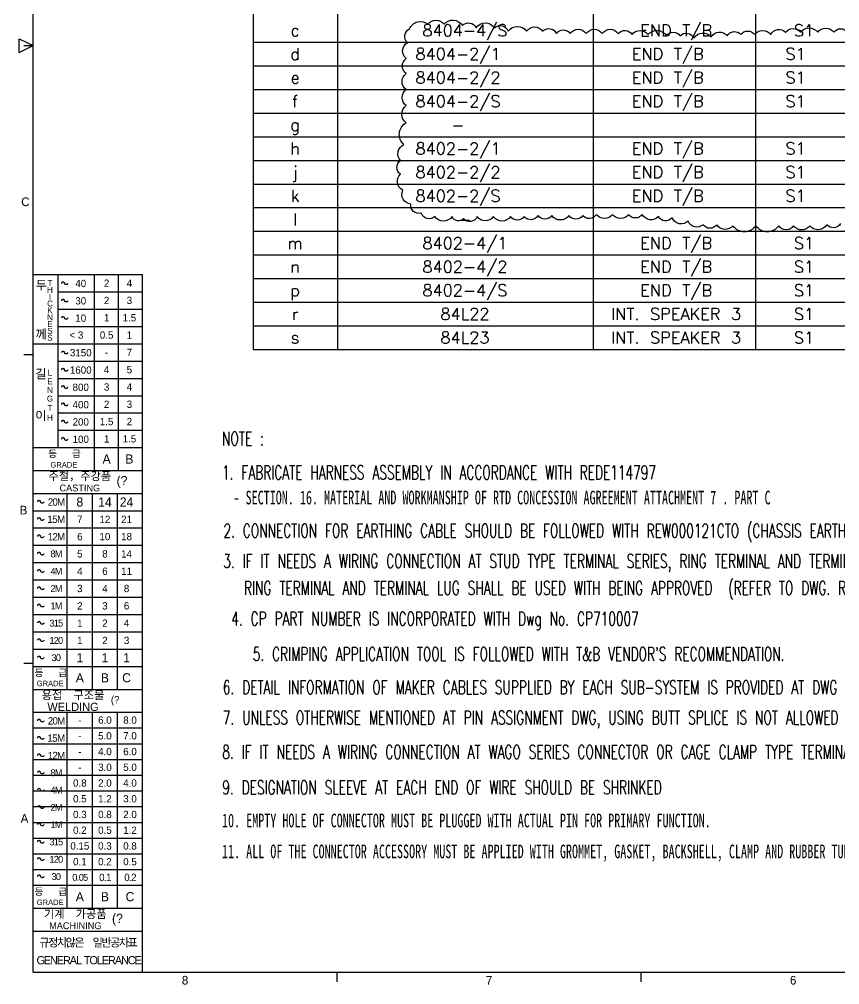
# Model space of a CAD drawing. Header units: millimetres. Extents: x 1063 to 1621, y 404 to 836.
# Drawn here: x 1072.2 to 1252.1, y 414.3 to 626.1 of the extents above; entities that cross this region are included whole.
import ezdxf
from ezdxf.enums import TextEntityAlignment as Align

# ---------------------------------------------------------------- set-up
doc = ezdxf.new("R2010")
doc.units = ezdxf.units.MM
doc.linetypes.add('DASHED', pattern=[0.75, 0.5, -0.25])
doc.layers.add('현배선도', color=7, linetype='Continuous')
doc.styles.add('ROMANS', font='txt', dxfattribs={"height": 0.2})
doc.styles.get("Standard").update_dxf_attribs({"font": 'txt.shx', "bigfont": 'whgtxt.shx'})

msp = doc.modelspace()

# ---------------------------------------------------------------- linework, layer by layer
at = {"color": 5, "linetype": 'Continuous'}
for p, q in [((1075.26, 417.09), (1075.26, 823.49)), ((1075.26, 570.09), (1099.26, 570.09)), ((1099.26, 417.09), (1099.26, 570.09)), ((1075.26, 522.09), (1099.26, 522.09)), ((1075.26, 474.09), (1099.26, 474.09)), ((1075.26, 426.09), (1099.26, 426.09)), ((1075.26, 417.09), (1608.66, 417.09))]:
    msp.add_line(p, q, dxfattribs=at)
for p, q in [((1123.54, 641.78), (1123.54, 553.66)), ((1142.01, 641.78), (1142.01, 553.66)), ((1198.06, 641.78), (1198.06, 553.66)), ((1233.7, 641.78), (1233.7, 553.66)), ((1123.54, 621.05), (1280.36, 621.05)), ((1123.54, 615.86), (1280.36, 615.86)), ((1123.54, 610.68), (1280.36, 610.68)), ((1123.54, 605.5), (1280.36, 605.5)), ((1123.54, 600.31), (1280.36, 600.31)), ((1123.54, 595.13), (1280.36, 595.13)), ((1123.54, 589.94), (1280.36, 589.94)), ((1123.54, 584.76), (1280.36, 584.76)), ((1123.54, 579.58), (1280.36, 579.58)), ((1123.54, 574.39), (1280.36, 574.39)), ((1123.54, 569.21), (1280.36, 569.21)), ((1123.54, 564.02), (1280.36, 564.02)), ((1123.54, 558.84), (1280.36, 558.84)), ((1123.54, 553.66), (1280.36, 553.66))]:
    msp.add_line(p, q)
at = {"color": 2, "linetype": 'Continuous'}
for p, q in [((1072.24, 621.81), (1075.26, 620.29)), ((1072.24, 618.77), (1072.24, 621.81)), ((1072.24, 618.77), (1075.26, 620.29))]:
    msp.add_line(p, q, dxfattribs=at)
at = {"color": 6, "linetype": 'Continuous'}
for p, q in [((1073.21, 620.29), (1075.26, 620.29)), ((1080.76, 532.14), (1080.76, 570.09)), ((1088.76, 527.11), (1088.76, 570.09)), ((1094.01, 527.11), (1094.01, 570.09)), ((1080.76, 566.29), (1099.26, 566.29)), ((1080.76, 562.5), (1099.26, 562.5)), ((1080.76, 558.7), (1099.26, 558.7)), ((1075.26, 554.91), (1099.26, 554.91)), ((1073.21, 552.56), (1075.26, 552.56)), ((1080.76, 551.11), (1099.26, 551.11)), ((1080.76, 547.32), (1099.26, 547.32)), ((1080.76, 543.52), (1099.26, 543.52)), ((1080.76, 539.73), (1099.26, 539.73)), ((1080.76, 535.93), (1099.26, 535.93)), ((1075.26, 532.14), (1099.26, 532.14)), ((1075.26, 527.11), (1099.26, 527.11)), ((1082.76, 479.11), (1082.76, 522.09)), ((1088.26, 479.11), (1088.26, 522.09)), ((1093.76, 479.11), (1093.76, 522.09)), ((1075.26, 518.29), (1099.26, 518.29)), ((1075.26, 514.5), (1099.26, 514.5)), ((1075.26, 510.7), (1099.26, 510.7)), ((1075.26, 506.91), (1099.26, 506.91)), ((1075.26, 503.11), (1099.26, 503.11)), ((1075.26, 499.32), (1099.26, 499.32)), ((1075.26, 495.52), (1099.26, 495.52)), ((1075.26, 491.73), (1099.26, 491.73)), ((1075.26, 487.93), (1099.26, 487.93)), ((1073.21, 484.82), (1075.26, 484.82)), ((1075.26, 484.14), (1099.26, 484.14)), ((1075.26, 479.11), (1099.26, 479.11)), ((1082.76, 431.11), (1082.76, 474.09)), ((1088.26, 431.11), (1088.26, 474.09)), ((1093.76, 431.11), (1093.76, 474.09)), ((1075.26, 470.64), (1099.26, 470.64)), ((1075.26, 467.19), (1099.26, 467.19)), ((1075.26, 463.74), (1099.26, 463.74)), ((1075.26, 460.29), (1099.26, 460.29)), ((1075.26, 456.84), (1099.26, 456.84)), ((1075.26, 453.39), (1099.26, 453.39)), ((1075.26, 449.94), (1099.26, 449.94)), ((1075.26, 446.49), (1099.26, 446.49)), ((1075.26, 443.04), (1099.26, 443.04)), ((1075.26, 439.59), (1099.26, 439.59)), ((1075.26, 436.14), (1099.26, 436.14)), ((1075.26, 431.11), (1099.26, 431.11)), ((1141.93, 414.99), (1141.93, 417.09)), ((1208.61, 414.99), (1208.61, 417.09))]:
    msp.add_line(p, q, dxfattribs=at)
at = {"color": 2}
msp.add_lwpolyline([(1252.33, 581.27, -0.520567), (1249.32, 581.02, -0.520567), (1245.55, 580.77, -0.520567), (1242.03, 580.77, -0.520567), (1238.76, 580.77, -0.520567), (1233.74, 580.77, -0.520567), (1228.71, 580.77, -0.520567), (1225.19, 581.02, -0.520567), (1222.17, 581.02, -0.520567), (1218.91, 581.78, -0.520567), (1215.39, 582.53, -0.520567), (1212.37, 582.78, -0.520567), (1208.85, 583.28, -0.520567), (1205.84, 583.28, -0.520567), (1202.32, 583.28, -0.520567), (1198.8, 583.28, -0.520567), (1195.78, 583.03, -0.520567), (1192.77, 583.03, -0.520567), (1189, 583.03, -0.520567), (1185.98, 583.03, -0.520567), (1182.96, 582.78, -0.520567), (1179.95, 582.78, -0.520567), (1176.18, 582.78, -0.520567), (1172.66, 582.78, -0.520567), (1169.64, 582.28, -0.520567), (1167.13, 582.78, -0.520567), (1163.36, 582.78, -0.520567), (1160.34, 583.53, -0.520567), (1158.08, 585.54, -0.520567), (1156.32, 588.56, -0.520567), (1155.82, 592.07, -0.520567), (1155.82, 595.08, -0.520567), (1156.57, 598.6, -0.520567), (1157.08, 603.37, -0.520567), (1157.08, 607.14, -0.520567), (1157.08, 610.65, -0.520567), (1157.08, 614.17, -0.520567), (1157.08, 617.43, -0.520567), (1157.33, 620.95, -0.520567), (1157.83, 623.96, -0.520567), (1161.85, 624.97, -0.520567), (1165.37, 624.97, -0.520567), (1169.39, 624.71, -0.520567), (1172.41, 624.21, -0.520567), (1176.43, 624.21, -0.520567), (1179.45, 623.46, -0.520567), (1183.47, 623.46, -0.520567), (1186.99, 623.46, -0.520567), (1190, 622.96, -0.520567), (1193.02, 622.96, -0.520567), (1196.54, 622.96, -0.520567), (1200.06, 622.96, -0.520567), (1203.57, 622.96, -0.520567), (1206.59, 622.71, -0.520567), (1210.11, 622.71, -0.520567), (1214.13, 622.45, -0.520567), (1217.15, 622.45, -0.520567), (1220.16, 621.95, -0.520567), (1223.93, 622.2, -0.520567), (1227.45, 622.45, -0.520567), (1230.47, 622.71, -0.520567), (1233.48, 622.71, -0.520567), (1237, 622.71, -0.520567), (1240.27, 623.21, -0.520567), (1243.54, 623.21, -0.520567), (1247.31, 623.21, -0.520567), (1250.83, 623.21, -0.520567), (1253.84, 623.21, -0.520567)], format="xyb", dxfattribs=at)
at = {"color": 4, "linetype": 'Continuous'}
for points in [[(1082.86, 568.15), (1082.84, 568.06), (1082.8, 567.99), (1082.72, 567.93), (1082.63, 567.89), (1082.53, 567.87), (1082.43, 567.87), (1082.33, 567.9), (1082.25, 567.96), (1082.19, 568.03), (1082.16, 568.11), (1082.15, 568.19), (1082.12, 568.28), (1082.05, 568.35), (1081.96, 568.4), (1081.86, 568.42), (1081.75, 568.42), (1081.64, 568.39), (1081.56, 568.34), (1081.49, 568.27), (1081.46, 568.19), (1081.46, 568.18), (1081.46, 568.18), (1081.46, 568.17), (1081.46, 568.17), (1081.46, 568.17), (1081.46, 568.16), (1081.46, 568.16), (1081.46, 568.15), (1081.46, 568.15), (1081.46, 568.15)], [(1082.86, 564.35), (1082.84, 564.27), (1082.8, 564.19), (1082.72, 564.13), (1082.63, 564.09), (1082.53, 564.07), (1082.43, 564.08), (1082.33, 564.11), (1082.25, 564.16), (1082.19, 564.23), (1082.16, 564.31), (1082.15, 564.4), (1082.12, 564.48), (1082.05, 564.55), (1081.96, 564.6), (1081.86, 564.63), (1081.75, 564.63), (1081.64, 564.6), (1081.56, 564.55), (1081.49, 564.47), (1081.46, 564.39), (1081.46, 564.39), (1081.46, 564.38), (1081.46, 564.38), (1081.46, 564.37), (1081.46, 564.37), (1081.46, 564.37), (1081.46, 564.36), (1081.46, 564.36), (1081.46, 564.35), (1081.46, 564.35)], [(1082.86, 560.56), (1082.84, 560.47), (1082.8, 560.4), (1082.72, 560.34), (1082.63, 560.3), (1082.53, 560.28), (1082.43, 560.28), (1082.33, 560.31), (1082.25, 560.37), (1082.19, 560.44), (1082.16, 560.52), (1082.15, 560.6), (1082.12, 560.69), (1082.05, 560.76), (1081.96, 560.81), (1081.86, 560.83), (1081.75, 560.83), (1081.64, 560.8), (1081.56, 560.75), (1081.49, 560.68), (1081.46, 560.6), (1081.46, 560.59), (1081.46, 560.59), (1081.46, 560.58), (1081.46, 560.58), (1081.46, 560.58), (1081.46, 560.57), (1081.46, 560.57), (1081.46, 560.56), (1081.46, 560.56), (1081.46, 560.56)], [(1082.86, 552.97), (1082.84, 552.88), (1082.8, 552.81), (1082.72, 552.75), (1082.63, 552.71), (1082.53, 552.69), (1082.43, 552.69), (1082.33, 552.72), (1082.25, 552.78), (1082.19, 552.85), (1082.16, 552.93), (1082.15, 553.01), (1082.12, 553.1), (1082.05, 553.17), (1081.96, 553.22), (1081.86, 553.24), (1081.75, 553.24), (1081.64, 553.21), (1081.56, 553.16), (1081.49, 553.09), (1081.46, 553.01), (1081.46, 553), (1081.46, 553), (1081.46, 552.99), (1081.46, 552.99), (1081.46, 552.99), (1081.46, 552.98), (1081.46, 552.98), (1081.46, 552.97), (1081.46, 552.97), (1081.46, 552.97)], [(1082.86, 549.17), (1082.84, 549.09), (1082.8, 549.01), (1082.72, 548.95), (1082.63, 548.91), (1082.53, 548.89), (1082.43, 548.9), (1082.33, 548.93), (1082.25, 548.98), (1082.19, 549.05), (1082.16, 549.13), (1082.15, 549.22), (1082.12, 549.3), (1082.05, 549.37), (1081.96, 549.42), (1081.86, 549.45), (1081.75, 549.45), (1081.64, 549.42), (1081.56, 549.37), (1081.49, 549.29), (1081.46, 549.21), (1081.46, 549.21), (1081.46, 549.2), (1081.46, 549.2), (1081.46, 549.19), (1081.46, 549.19), (1081.46, 549.19), (1081.46, 549.18), (1081.46, 549.18), (1081.46, 549.17), (1081.46, 549.17)], [(1082.86, 545.38), (1082.84, 545.29), (1082.8, 545.22), (1082.72, 545.16), (1082.63, 545.12), (1082.53, 545.1), (1082.43, 545.1), (1082.33, 545.13), (1082.25, 545.19), (1082.19, 545.26), (1082.16, 545.34), (1082.15, 545.42), (1082.12, 545.51), (1082.05, 545.58), (1081.96, 545.63), (1081.86, 545.65), (1081.75, 545.65), (1081.64, 545.62), (1081.56, 545.57), (1081.49, 545.5), (1081.46, 545.42), (1081.46, 545.41), (1081.46, 545.41), (1081.46, 545.4), (1081.46, 545.4), (1081.46, 545.4), (1081.46, 545.39), (1081.46, 545.39), (1081.46, 545.38), (1081.46, 545.38), (1081.46, 545.38)], [(1082.86, 541.58), (1082.84, 541.5), (1082.8, 541.42), (1082.72, 541.36), (1082.63, 541.32), (1082.53, 541.3), (1082.43, 541.31), (1082.33, 541.34), (1082.25, 541.39), (1082.19, 541.46), (1082.16, 541.54), (1082.15, 541.63), (1082.12, 541.71), (1082.05, 541.78), (1081.96, 541.83), (1081.86, 541.86), (1081.75, 541.86), (1081.64, 541.83), (1081.56, 541.78), (1081.49, 541.7), (1081.46, 541.62), (1081.46, 541.62), (1081.46, 541.61), (1081.46, 541.61), (1081.46, 541.6), (1081.46, 541.6), (1081.46, 541.6), (1081.46, 541.59), (1081.46, 541.59), (1081.46, 541.58), (1081.46, 541.58)], [(1082.86, 537.79), (1082.84, 537.7), (1082.8, 537.63), (1082.72, 537.57), (1082.63, 537.53), (1082.53, 537.51), (1082.43, 537.51), (1082.33, 537.54), (1082.25, 537.6), (1082.19, 537.67), (1082.16, 537.75), (1082.15, 537.83), (1082.12, 537.92), (1082.05, 537.99), (1081.96, 538.04), (1081.86, 538.06), (1081.75, 538.06), (1081.64, 538.03), (1081.56, 537.98), (1081.49, 537.91), (1081.46, 537.83), (1081.46, 537.82), (1081.46, 537.82), (1081.46, 537.81), (1081.46, 537.81), (1081.46, 537.81), (1081.46, 537.8), (1081.46, 537.8), (1081.46, 537.79), (1081.46, 537.79), (1081.46, 537.79)], [(1082.86, 533.99), (1082.84, 533.91), (1082.8, 533.83), (1082.72, 533.77), (1082.63, 533.73), (1082.53, 533.71), (1082.43, 533.72), (1082.33, 533.75), (1082.25, 533.8), (1082.19, 533.87), (1082.16, 533.95), (1082.15, 534.04), (1082.12, 534.12), (1082.05, 534.19), (1081.96, 534.24), (1081.86, 534.27), (1081.75, 534.27), (1081.64, 534.24), (1081.56, 534.19), (1081.49, 534.11), (1081.46, 534.03), (1081.46, 534.03), (1081.46, 534.02), (1081.46, 534.02), (1081.46, 534.01), (1081.46, 534.01), (1081.46, 534.01), (1081.46, 534), (1081.46, 534), (1081.46, 533.99), (1081.46, 533.99)], [(1077.61, 520.23), (1077.59, 520.15), (1077.55, 520.07), (1077.47, 520.01), (1077.38, 519.97), (1077.28, 519.95), (1077.18, 519.96), (1077.08, 519.99), (1077, 520.04), (1076.94, 520.11), (1076.91, 520.19), (1076.9, 520.28), (1076.87, 520.36), (1076.8, 520.43), (1076.71, 520.48), (1076.61, 520.51), (1076.5, 520.51), (1076.39, 520.48), (1076.31, 520.43), (1076.24, 520.36), (1076.21, 520.27), (1076.21, 520.27), (1076.21, 520.26), (1076.21, 520.26), (1076.21, 520.26), (1076.21, 520.25), (1076.21, 520.25), (1076.21, 520.24), (1076.21, 520.24), (1076.21, 520.24), (1076.21, 520.23)], [(1077.61, 516.44), (1077.59, 516.35), (1077.55, 516.28), (1077.47, 516.22), (1077.38, 516.18), (1077.28, 516.16), (1077.18, 516.16), (1077.08, 516.2), (1077, 516.25), (1076.94, 516.32), (1076.91, 516.4), (1076.9, 516.48), (1076.87, 516.57), (1076.8, 516.64), (1076.71, 516.69), (1076.61, 516.71), (1076.5, 516.71), (1076.39, 516.68), (1076.31, 516.63), (1076.24, 516.56), (1076.21, 516.48), (1076.21, 516.47), (1076.21, 516.47), (1076.21, 516.47), (1076.21, 516.46), (1076.21, 516.46), (1076.21, 516.45), (1076.21, 516.45), (1076.21, 516.45), (1076.21, 516.44), (1076.21, 516.44)], [(1077.61, 512.64), (1077.59, 512.56), (1077.55, 512.48), (1077.47, 512.42), (1077.38, 512.38), (1077.28, 512.36), (1077.18, 512.37), (1077.08, 512.4), (1077, 512.45), (1076.94, 512.52), (1076.91, 512.6), (1076.9, 512.69), (1076.87, 512.77), (1076.8, 512.84), (1076.71, 512.89), (1076.61, 512.92), (1076.5, 512.92), (1076.39, 512.89), (1076.31, 512.84), (1076.24, 512.77), (1076.21, 512.68), (1076.21, 512.68), (1076.21, 512.67), (1076.21, 512.67), (1076.21, 512.67), (1076.21, 512.66), (1076.21, 512.66), (1076.21, 512.65), (1076.21, 512.65), (1076.21, 512.65), (1076.21, 512.64)], [(1077.61, 508.85), (1077.59, 508.76), (1077.55, 508.69), (1077.47, 508.63), (1077.38, 508.59), (1077.28, 508.57), (1077.18, 508.57), (1077.08, 508.61), (1077, 508.66), (1076.94, 508.73), (1076.91, 508.81), (1076.9, 508.89), (1076.87, 508.98), (1076.8, 509.05), (1076.71, 509.1), (1076.61, 509.12), (1076.5, 509.12), (1076.39, 509.09), (1076.31, 509.04), (1076.24, 508.97), (1076.21, 508.89), (1076.21, 508.88), (1076.21, 508.88), (1076.21, 508.88), (1076.21, 508.87), (1076.21, 508.87), (1076.21, 508.86), (1076.21, 508.86), (1076.21, 508.86), (1076.21, 508.85), (1076.21, 508.85)], [(1077.61, 505.05), (1077.59, 504.97), (1077.55, 504.89), (1077.47, 504.83), (1077.38, 504.79), (1077.28, 504.77), (1077.18, 504.78), (1077.08, 504.81), (1077, 504.86), (1076.94, 504.93), (1076.91, 505.01), (1076.9, 505.1), (1076.87, 505.18), (1076.8, 505.25), (1076.71, 505.3), (1076.61, 505.33), (1076.5, 505.33), (1076.39, 505.3), (1076.31, 505.25), (1076.24, 505.18), (1076.21, 505.09), (1076.21, 505.09), (1076.21, 505.08), (1076.21, 505.08), (1076.21, 505.08), (1076.21, 505.07), (1076.21, 505.07), (1076.21, 505.06), (1076.21, 505.06), (1076.21, 505.06), (1076.21, 505.05)], [(1077.61, 501.26), (1077.59, 501.17), (1077.55, 501.1), (1077.47, 501.04), (1077.38, 501), (1077.28, 500.98), (1077.18, 500.98), (1077.08, 501.02), (1077, 501.07), (1076.94, 501.14), (1076.91, 501.22), (1076.9, 501.3), (1076.87, 501.39), (1076.8, 501.46), (1076.71, 501.51), (1076.61, 501.53), (1076.5, 501.53), (1076.39, 501.5), (1076.31, 501.45), (1076.24, 501.38), (1076.21, 501.3), (1076.21, 501.29), (1076.21, 501.29), (1076.21, 501.29), (1076.21, 501.28), (1076.21, 501.28), (1076.21, 501.27), (1076.21, 501.27), (1076.21, 501.27), (1076.21, 501.26), (1076.21, 501.26)], [(1077.61, 497.46), (1077.59, 497.38), (1077.55, 497.3), (1077.47, 497.24), (1077.38, 497.2), (1077.28, 497.18), (1077.18, 497.19), (1077.08, 497.22), (1077, 497.27), (1076.94, 497.34), (1076.91, 497.42), (1076.9, 497.51), (1076.87, 497.59), (1076.8, 497.66), (1076.71, 497.71), (1076.61, 497.74), (1076.5, 497.74), (1076.39, 497.71), (1076.31, 497.66), (1076.24, 497.59), (1076.21, 497.5), (1076.21, 497.5), (1076.21, 497.49), (1076.21, 497.49), (1076.21, 497.49), (1076.21, 497.48), (1076.21, 497.48), (1076.21, 497.47), (1076.21, 497.47), (1076.21, 497.47), (1076.21, 497.46)], [(1077.61, 493.67), (1077.59, 493.58), (1077.55, 493.51), (1077.47, 493.45), (1077.38, 493.41), (1077.28, 493.39), (1077.18, 493.39), (1077.08, 493.43), (1077, 493.48), (1076.94, 493.55), (1076.91, 493.63), (1076.9, 493.71), (1076.87, 493.8), (1076.8, 493.87), (1076.71, 493.92), (1076.61, 493.94), (1076.5, 493.94), (1076.39, 493.91), (1076.31, 493.86), (1076.24, 493.79), (1076.21, 493.71), (1076.21, 493.7), (1076.21, 493.7), (1076.21, 493.7), (1076.21, 493.69), (1076.21, 493.69), (1076.21, 493.68), (1076.21, 493.68), (1076.21, 493.68), (1076.21, 493.67), (1076.21, 493.67)], [(1077.61, 489.87), (1077.59, 489.79), (1077.55, 489.71), (1077.47, 489.65), (1077.38, 489.61), (1077.28, 489.59), (1077.18, 489.6), (1077.08, 489.63), (1077, 489.68), (1076.94, 489.75), (1076.91, 489.83), (1076.9, 489.92), (1076.87, 490), (1076.8, 490.07), (1076.71, 490.12), (1076.61, 490.15), (1076.5, 490.15), (1076.39, 490.12), (1076.31, 490.07), (1076.24, 490), (1076.21, 489.91), (1076.21, 489.91), (1076.21, 489.9), (1076.21, 489.9), (1076.21, 489.9), (1076.21, 489.89), (1076.21, 489.89), (1076.21, 489.88), (1076.21, 489.88), (1076.21, 489.88), (1076.21, 489.87)], [(1077.61, 486.08), (1077.59, 485.99), (1077.55, 485.92), (1077.47, 485.86), (1077.38, 485.82), (1077.28, 485.8), (1077.18, 485.8), (1077.08, 485.84), (1077, 485.89), (1076.94, 485.96), (1076.91, 486.04), (1076.9, 486.12), (1076.87, 486.21), (1076.8, 486.28), (1076.71, 486.33), (1076.61, 486.35), (1076.5, 486.35), (1076.39, 486.32), (1076.31, 486.27), (1076.24, 486.2), (1076.21, 486.12), (1076.21, 486.11), (1076.21, 486.11), (1076.21, 486.11), (1076.21, 486.1), (1076.21, 486.1), (1076.21, 486.09), (1076.21, 486.09), (1076.21, 486.09), (1076.21, 486.08), (1076.21, 486.08)], [(1077.61, 472.23), (1077.59, 472.15), (1077.55, 472.07), (1077.47, 472.01), (1077.38, 471.97), (1077.28, 471.95), (1077.18, 471.96), (1077.08, 471.99), (1077, 472.04), (1076.94, 472.11), (1076.91, 472.19), (1076.9, 472.28), (1076.87, 472.36), (1076.8, 472.43), (1076.71, 472.48), (1076.61, 472.51), (1076.5, 472.51), (1076.39, 472.48), (1076.31, 472.43), (1076.24, 472.36), (1076.21, 472.27), (1076.21, 472.27), (1076.21, 472.26), (1076.21, 472.26), (1076.21, 472.26), (1076.21, 472.25), (1076.21, 472.25), (1076.21, 472.24), (1076.21, 472.24), (1076.21, 472.24), (1076.21, 472.23)], [(1077.61, 468.44), (1077.59, 468.35), (1077.55, 468.28), (1077.47, 468.22), (1077.38, 468.18), (1077.28, 468.16), (1077.18, 468.16), (1077.08, 468.2), (1077, 468.25), (1076.94, 468.32), (1076.91, 468.4), (1076.9, 468.48), (1076.87, 468.57), (1076.8, 468.64), (1076.71, 468.69), (1076.61, 468.71), (1076.5, 468.71), (1076.39, 468.68), (1076.31, 468.63), (1076.24, 468.56), (1076.21, 468.48), (1076.21, 468.47), (1076.21, 468.47), (1076.21, 468.47), (1076.21, 468.46), (1076.21, 468.46), (1076.21, 468.45), (1076.21, 468.45), (1076.21, 468.45), (1076.21, 468.44), (1076.21, 468.44)], [(1077.61, 464.64), (1077.59, 464.56), (1077.55, 464.48), (1077.47, 464.42), (1077.38, 464.38), (1077.28, 464.36), (1077.18, 464.37), (1077.08, 464.4), (1077, 464.45), (1076.94, 464.52), (1076.91, 464.6), (1076.9, 464.69), (1076.87, 464.77), (1076.8, 464.84), (1076.71, 464.89), (1076.61, 464.92), (1076.5, 464.92), (1076.39, 464.89), (1076.31, 464.84), (1076.24, 464.77), (1076.21, 464.68), (1076.21, 464.68), (1076.21, 464.67), (1076.21, 464.67), (1076.21, 464.67), (1076.21, 464.66), (1076.21, 464.66), (1076.21, 464.65), (1076.21, 464.65), (1076.21, 464.65), (1076.21, 464.64)], [(1077.61, 460.85), (1077.59, 460.76), (1077.55, 460.69), (1077.47, 460.63), (1077.38, 460.59), (1077.28, 460.57), (1077.18, 460.57), (1077.08, 460.61), (1077, 460.66), (1076.94, 460.73), (1076.91, 460.81), (1076.9, 460.89), (1076.87, 460.98), (1076.8, 461.05), (1076.71, 461.1), (1076.61, 461.12), (1076.5, 461.12), (1076.39, 461.09), (1076.31, 461.04), (1076.24, 460.97), (1076.21, 460.89), (1076.21, 460.88), (1076.21, 460.88), (1076.21, 460.88), (1076.21, 460.87), (1076.21, 460.87), (1076.21, 460.86), (1076.21, 460.86), (1076.21, 460.86), (1076.21, 460.85), (1076.21, 460.85)], [(1077.61, 457.05), (1077.59, 456.97), (1077.55, 456.89), (1077.47, 456.83), (1077.38, 456.79), (1077.28, 456.77), (1077.18, 456.78), (1077.08, 456.81), (1077, 456.86), (1076.94, 456.93), (1076.91, 457.01), (1076.9, 457.1), (1076.87, 457.18), (1076.8, 457.25), (1076.71, 457.3), (1076.61, 457.33), (1076.5, 457.33), (1076.39, 457.3), (1076.31, 457.25), (1076.24, 457.18), (1076.21, 457.09), (1076.21, 457.09), (1076.21, 457.08), (1076.21, 457.08), (1076.21, 457.08), (1076.21, 457.07), (1076.21, 457.07), (1076.21, 457.06), (1076.21, 457.06), (1076.21, 457.06), (1076.21, 457.05)], [(1077.61, 453.26), (1077.59, 453.17), (1077.55, 453.1), (1077.47, 453.04), (1077.38, 453), (1077.28, 452.98), (1077.18, 452.98), (1077.08, 453.02), (1077, 453.07), (1076.94, 453.14), (1076.91, 453.22), (1076.9, 453.3), (1076.87, 453.39), (1076.8, 453.46), (1076.71, 453.51), (1076.61, 453.53), (1076.5, 453.53), (1076.39, 453.5), (1076.31, 453.45), (1076.24, 453.38), (1076.21, 453.3), (1076.21, 453.29), (1076.21, 453.29), (1076.21, 453.29), (1076.21, 453.28), (1076.21, 453.28), (1076.21, 453.27), (1076.21, 453.27), (1076.21, 453.27), (1076.21, 453.26), (1076.21, 453.26)], [(1077.61, 449.46), (1077.59, 449.38), (1077.55, 449.3), (1077.47, 449.24), (1077.38, 449.2), (1077.28, 449.18), (1077.18, 449.19), (1077.08, 449.22), (1077, 449.27), (1076.94, 449.34), (1076.91, 449.42), (1076.9, 449.51), (1076.87, 449.59), (1076.8, 449.66), (1076.71, 449.71), (1076.61, 449.74), (1076.5, 449.74), (1076.39, 449.71), (1076.31, 449.66), (1076.24, 449.59), (1076.21, 449.5), (1076.21, 449.5), (1076.21, 449.49), (1076.21, 449.49), (1076.21, 449.49), (1076.21, 449.48), (1076.21, 449.48), (1076.21, 449.47), (1076.21, 449.47), (1076.21, 449.47), (1076.21, 449.46)], [(1077.61, 445.67), (1077.59, 445.58), (1077.55, 445.51), (1077.47, 445.45), (1077.38, 445.41), (1077.28, 445.39), (1077.18, 445.39), (1077.08, 445.43), (1077, 445.48), (1076.94, 445.55), (1076.91, 445.63), (1076.9, 445.71), (1076.87, 445.8), (1076.8, 445.87), (1076.71, 445.92), (1076.61, 445.94), (1076.5, 445.94), (1076.39, 445.91), (1076.31, 445.86), (1076.24, 445.79), (1076.21, 445.71), (1076.21, 445.7), (1076.21, 445.7), (1076.21, 445.7), (1076.21, 445.69), (1076.21, 445.69), (1076.21, 445.68), (1076.21, 445.68), (1076.21, 445.68), (1076.21, 445.67), (1076.21, 445.67)], [(1077.61, 441.87), (1077.59, 441.79), (1077.55, 441.71), (1077.47, 441.65), (1077.38, 441.61), (1077.28, 441.59), (1077.18, 441.6), (1077.08, 441.63), (1077, 441.68), (1076.94, 441.75), (1076.91, 441.83), (1076.9, 441.92), (1076.87, 442), (1076.8, 442.07), (1076.71, 442.12), (1076.61, 442.15), (1076.5, 442.15), (1076.39, 442.12), (1076.31, 442.07), (1076.24, 442), (1076.21, 441.91), (1076.21, 441.91), (1076.21, 441.9), (1076.21, 441.9), (1076.21, 441.9), (1076.21, 441.89), (1076.21, 441.89), (1076.21, 441.88), (1076.21, 441.88), (1076.21, 441.88), (1076.21, 441.87)], [(1077.61, 438.08), (1077.59, 437.99), (1077.55, 437.92), (1077.47, 437.86), (1077.38, 437.82), (1077.28, 437.8), (1077.18, 437.8), (1077.08, 437.84), (1077, 437.89), (1076.94, 437.96), (1076.91, 438.04), (1076.9, 438.12), (1076.87, 438.21), (1076.8, 438.28), (1076.71, 438.33), (1076.61, 438.35), (1076.5, 438.35), (1076.39, 438.32), (1076.31, 438.27), (1076.24, 438.2), (1076.21, 438.12), (1076.21, 438.11), (1076.21, 438.11), (1076.21, 438.11), (1076.21, 438.1), (1076.21, 438.1), (1076.21, 438.09), (1076.21, 438.09), (1076.21, 438.09), (1076.21, 438.08), (1076.21, 438.08)]]:
    msp.add_lwpolyline(points, dxfattribs=at)

# ---------------------------------------------------------------- texts
for s, height, p in [('8404-4/S', 2.592, (1169.96, 623.64)), ('END T/B', 2.592, (1216.27, 623.64)), ('S1', 2.592, (1244.3, 623.64)), ('c', 2.59, (1132.71, 623.64)), ('d', 2.59, (1132.71, 618.46)), ('8404-2/1', 2.592, (1168.44, 618.46)), ('END T/B', 2.592, (1214.42, 618.46)), ('S1', 2.592, (1242.45, 618.46)), ('8404-2/2', 2.592, (1168.44, 613.27)), ('END T/B', 2.592, (1214.42, 613.27)), ('S1', 2.592, (1242.45, 613.27)), ('e', 2.59, (1132.71, 613.27)), ('8404-2/S', 2.592, (1168.44, 608.09)), ('END T/B', 2.592, (1214.42, 608.09)), ('f', 2.59, (1132.71, 608.09)), ('S1', 2.592, (1242.45, 608.09)), ('g', 2.59, (1132.71, 602.9)), ('-', 2.59, (1168.44, 602.9)), ('8402-2/1', 2.592, (1168.44, 597.72)), ('END T/B', 2.592, (1214.42, 597.72)), ('h', 2.59, (1132.71, 597.72)), ('S1', 2.592, (1242.45, 597.72)), ('j', 2.59, (1132.71, 592.54)), ('8402-2/2', 2.592, (1168.44, 592.54)), ('END T/B', 2.592, (1214.42, 592.54)), ('S1', 2.592, (1242.45, 592.54)), ('k', 2.59, (1132.71, 587.35)), ('8402-2/S', 2.592, (1168.44, 587.35)), ('END T/B', 2.592, (1214.42, 587.35)), ('S1', 2.592, (1242.45, 587.35)), ('l', 2.59, (1132.71, 582.17)), ('-', 2.59, (1169.96, 582.17)), ('8402-4/1', 2.592, (1169.96, 576.98)), ('END T/B', 2.592, (1216.27, 576.98)), ('S1', 2.592, (1244.3, 576.98)), ('m', 2.59, (1132.71, 576.98)), ('n', 2.59, (1132.71, 571.8)), ('8402-4/2', 2.592, (1169.96, 571.8)), ('END T/B', 2.592, (1216.27, 571.8)), ('S1', 2.592, (1244.3, 571.8)), ('8402-4/S', 2.592, (1169.96, 566.62)), ('END T/B', 2.592, (1216.27, 566.62)), ('S1', 2.592, (1244.3, 566.62)), ('p', 2.59, (1132.71, 566.62)), ('r', 2.59, (1132.71, 561.43)), ('84L22', 2.592, (1169.96, 561.43)), ('INT. SPEAKER 3', 2.592, (1216.27, 561.43)), ('S1', 2.592, (1244.3, 561.43)), ('84L23', 2.592, (1169.96, 556.25)), ('INT. SPEAKER 3', 2.592, (1216.27, 556.25)), ('S1', 2.592, (1244.3, 556.25)), ('s', 2.59, (1132.71, 556.25))]:
    msp.add_text(s, height=height).set_placement(p, align=Align.MIDDLE_CENTER)
at = {"color": 7, "width": 0.65}
for s, p in [('NOTE : ', (1116.7, 534.11)), ('1. FABRICATE HARNESS ASSEMBLY IN ACCORDANCE WITH REDE114797', (1116.7, 526.67)), ('2. CONNECTION FOR EARTHING CABLE SHOULD BE FOLLOWED WITH REW000121CTO (CHASSIS EARTHING DRAWING).', (1117, 513.91)), ('3. IF IT NEEDS A WIRING CONNECTION AT STUD TYPE TERMINAL SERIES, RING TERMINAL AND TERMINAL LUG SHOULD BE USED.', (1116.95, 507.23)), ('RING TERMINAL AND TERMINAL LUG SHALL BE USED WITH BEING APPROVED  (REFER TO DWG. REW000123CTO).', (1121.5, 501.34)), ('6. DETAIL INFORMATION OF MAKER CABLES SUPPLIED BY EACH SUB-SYSTEM IS PROVIDED AT DWG NO.REW000122CTO', (1116.86, 479.56)), ('7. UNLESS OTHERWISE MENTIONED AT PIN ASSIGNMENT DWG, USING BUTT SPLICE IS NOT ALLOWED ', (1116.86, 472.91)), ('8. IF IT NEEDS A WIRING CONNECTION AT WAGO SERIES CONNECTOR OR CAGE CLAMP TYPE TERMINAL BLOCK, FERRULES SHOULD BE USED.', (1116.74, 465.39)), ('9. DESIGNATION SLEEVE AT EACH END OF WIRE SHOULD BE SHRINKED', (1116.74, 457.59))]:
    msp.add_text(s, height=3, dxfattribs=at).set_placement(p, align=Align.MIDDLE_LEFT)
at = {"color": 255, "linetype": 'Continuous', "width": 0.65}
for s, p in [('4. CP PART NUMBER IS INCORPORATED WITH Dwg No. CP710007', (1163.39, 494.62)), ("5. CRIMPING APPLICATION TOOL IS FOLLOWED WITH T&B VENDOR'S RECOMMENDATION.", (1181.73, 486.85))]:
    msp.add_text(s, height=3, dxfattribs=at).set_placement(p, align=Align.MIDDLE_CENTER)
at = {"color": 4, "attachment_point": 5, "style": 'ROMANS'}
for s, insert, char_height in [('{\\fﾱﾼﾸﾲￃﾼ|b0|i0|c129|p49;C }', (1073.57, 586.03), 1.9), ('{\\fﾱﾼﾸﾲￃﾼ|b0|i0|c129|p49;두 }', (1077.06, 567.69), 2), ('{\\fﾱﾼﾸﾲￃﾼ|b0|i0|c129|p49;T }', (1078.96, 568.22), 1.3), ('{\\fﾱﾼﾸﾲￃﾼ|b0|i0|c129|p49;40 }', (1085.71, 568.11), 1.6), ('{\\fﾱﾼﾸﾲￃﾼ|b0|i0|c129|p49;2 }', (1091.38, 568.19), 1.6), ('{\\fﾱﾼﾸﾲￃﾼ|b0|i0|c129|p49;4 }', (1096.38, 568.19), 1.6), ('{\\fﾱﾼﾸﾲￃﾼ|b0|i0|c129|p49;H }', (1078.96, 566.72), 1.3), ('{\\fﾱﾼﾸﾲￃﾼ|b0|i0|c129|p49;I }', (1078.96, 565.22), 1.3), ('{\\fﾱﾼﾸﾲￃﾼ|b0|i0|c129|p49;C }', (1078.96, 563.72), 1.3), ('{\\fﾱﾼﾸﾲￃﾼ|b0|i0|c129|p49;30 }', (1085.71, 564.31), 1.6), ('{\\fﾱﾼﾸﾲￃﾼ|b0|i0|c129|p49;2 }', (1091.38, 564.4), 1.6), ('{\\fﾱﾼﾸﾲￃﾼ|b0|i0|c129|p49;3 }', (1096.38, 564.4), 1.6), ('{\\fﾱﾼﾸﾲￃﾼ|b0|i0|c129|p49;N }', (1078.96, 560.72), 1.3), ('{\\fﾱﾼﾸﾲￃﾼ|b0|i0|c129|p49;K }', (1078.96, 562.22), 1.3), ('{\\fﾱﾼﾸﾲￃﾼ|b0|i0|c129|p49;10 }', (1085.71, 560.52), 1.6), ('{\\fﾱﾼﾸﾲￃﾼ|b0|i0|c129|p49;1 }', (1091.38, 560.6), 1.6), ('{\\fﾱﾼﾸﾲￃﾼ|b0|i0|c129|p49;1.5 }', (1096.38, 560.6), 1.6), ('{\\fﾱﾼﾸﾲￃﾼ|b0|i0|c129|p49;E }', (1078.96, 559.22), 1.3), ('{\\fﾱﾼﾸﾲￃﾼ|b0|i0|c129|p49;께 }', (1077.06, 556.91), 2), ('{\\fﾱﾼﾸﾲￃﾼ|b0|i0|c129|p49;S }', (1078.96, 557.72), 1.3), ('{\\fﾱﾼﾸﾲￃﾼ|b0|i0|c129|p49;S }', (1078.96, 556.22), 1.3), ('{\\fﾱﾼﾸﾲￃﾼ|b0|i0|c129|p49;< 3 }', (1084.76, 556.81), 1.6), ('{\\fﾱﾼﾸﾲￃﾼ|b0|i0|c129|p49;0.5 }', (1091.38, 556.81), 1.6), ('{\\fﾱﾼﾸﾲￃﾼ|b0|i0|c129|p49;1 }', (1096.38, 556.81), 1.6), ('{\\fﾱﾼﾸﾲￃﾼ|b0|i0|c129|p49;3150 }', (1085.71, 552.93), 1.6), ('{\\fﾱﾼﾸﾲￃﾼ|b0|i0|c129|p49;- }', (1091.38, 553.01), 1.6), ('{\\fﾱﾼﾸﾲￃﾼ|b0|i0|c129|p49;7 }', (1096.38, 553.01), 1.6), ('{\\fﾱﾼﾸﾲￃﾼ|b0|i0|c129|p49;길 }', (1076.96, 548.21), 2), ('{\\fﾱﾼﾸﾲￃﾼ|b0|i0|c129|p49;L }', (1078.96, 548.54), 1.3), ('{\\fﾱﾼﾸﾲￃﾼ|b0|i0|c129|p49;1600 }', (1085.71, 549.13), 1.6), ('{\\fﾱﾼﾸﾲￃﾼ|b0|i0|c129|p49;4 }', (1091.38, 549.22), 1.6), ('{\\fﾱﾼﾸﾲￃﾼ|b0|i0|c129|p49;5 }', (1096.38, 549.22), 1.6), ('{\\fﾱﾼﾸﾲￃﾼ|b0|i0|c129|p49;E }', (1078.96, 546.65), 1.3), ('{\\fﾱﾼﾸﾲￃﾼ|b0|i0|c129|p49;3 }', (1091.38, 545.42), 1.6), ('{\\fﾱﾼﾸﾲￃﾼ|b0|i0|c129|p49;N }', (1078.96, 544.77), 1.3), ('{\\fﾱﾼﾸﾲￃﾼ|b0|i0|c129|p49;800 }', (1085.71, 545.34), 1.6), ('{\\fﾱﾼﾸﾲￃﾼ|b0|i0|c129|p49;4 }', (1096.38, 545.42), 1.6), ('{\\fﾱﾼﾸﾲￃﾼ|b0|i0|c129|p49;G }', (1078.96, 542.88), 1.3), ('{\\fﾱﾼﾸﾲￃﾼ|b0|i0|c129|p49;400 }', (1085.71, 541.54), 1.6), ('{\\fﾱﾼﾸﾲￃﾼ|b0|i0|c129|p49;2 }', (1091.38, 541.63), 1.6), ('{\\fﾱﾼﾸﾲￃﾼ|b0|i0|c129|p49;3 }', (1096.38, 541.63), 1.6), ('{\\fﾱﾼﾸﾲￃﾼ|b0|i0|c129|p49;이 }', (1076.96, 539.04), 2), ('{\\fﾱﾼﾸﾲￃﾼ|b0|i0|c129|p49;T }', (1078.96, 540.79), 1.3), ('{\\fﾱﾼﾸﾲￃﾼ|b0|i0|c129|p49;H }', (1078.96, 538.71), 1.3), ('{\\fﾱﾼﾸﾲￃﾼ|b0|i0|c129|p49;200 }', (1085.71, 537.75), 1.6), ('{\\fﾱﾼﾸﾲￃﾼ|b0|i0|c129|p49;1.5 }', (1091.38, 537.83), 1.6), ('{\\fﾱﾼﾸﾲￃﾼ|b0|i0|c129|p49;2 }', (1096.38, 537.83), 1.6), ('{\\fﾱﾼﾸﾲￃﾼ|b0|i0|c129|p49;100 }', (1085.71, 533.95), 1.6), ('{\\fﾱﾼﾸﾲￃﾼ|b0|i0|c129|p49;1 }', (1091.38, 534.04), 1.6), ('{\\fﾱﾼﾸﾲￃﾼ|b0|i0|c129|p49;1.5 }', (1096.38, 534.04), 1.6), ('{\\fNew Gulim|b0|i0|c129|p18;\\H0.8333x;\\T0.75;등\u3000\u3000급\\fﾱﾼﾸﾲￃﾼ|b0|i0|c129|p49;\\H1.2x;\\T1; }', (1082.01, 530.7), 1.8), ('{\\fﾱﾼﾸﾲￃﾼ|b0|i0|c129|p49;A }', (1091.38, 529.63), 2), ('{\\fﾱﾼﾸﾲￃﾼ|b0|i0|c129|p49;B }', (1096.38, 529.63), 2), ('{\\fﾱﾼﾸﾲￃﾼ|b0|i0|c129|p49;GRADE }', (1082.01, 528.35), 1.2), ('{\\fﾱﾼﾸﾲￃﾼ|b0|i0|c129|p49;주철，주강품 }', (1085.51, 525.74), 1.8), ('{\\fﾱﾼﾸﾲￃﾼ|b0|i0|c129|p49;(? }', (1094.76, 524.6), 2), ('{\\fﾱﾼﾸﾲￃﾼ|b0|i0|c129|p49;CASTING }', (1085.51, 523.26), 1.5), ('{\\fﾱﾼﾸﾲￃﾼ|b0|i0|c129|p49;\\H0.8x;\\T0.85;20M\\H1.25x;\\T1; }', (1080.26, 520.19), 2), ('{\\fﾱﾼﾸﾲￃﾼ|b0|i0|c129|p49;8 }', (1085.51, 520.19), 2), ('{\\fﾱﾼﾸﾲￃﾼ|b0|i0|c129|p49;14 }', (1091.01, 520.19), 2), ('{\\fﾱﾼﾸﾲￃﾼ|b0|i0|c129|p49;24 }', (1095.76, 520.19), 2), ('{\\fﾱﾼﾸﾲￃﾼ|b0|i0|c129|p49;B }', (1073.16, 518.41), 1.9), ('{\\fﾱﾼﾸﾲￃﾼ|b0|i0|c129|p49;\\H0.8x;\\T0.9;15M\\H1.25x;\\T1; }', (1080.26, 516.4), 2), ('{\\fﾱﾼﾸﾲￃﾼ|b0|i0|c129|p49;7 }', (1085.51, 516.4), 1.6), ('{\\fﾱﾼﾸﾲￃﾼ|b0|i0|c129|p49;12 }', (1091.01, 516.4), 1.6), ('{\\fﾱﾼﾸﾲￃﾼ|b0|i0|c129|p49;21 }', (1095.76, 516.4), 1.6), ('{\\fﾱﾼﾸﾲￃﾼ|b0|i0|c129|p49;\\H0.8x;\\T0.8;12M\\H1.25x;\\T1; }', (1080.26, 512.6), 2), ('{\\fﾱﾼﾸﾲￃﾼ|b0|i0|c129|p49;6 }', (1085.51, 512.6), 1.6), ('{\\fﾱﾼﾸﾲￃﾼ|b0|i0|c129|p49;10 }', (1091.01, 512.6), 1.6), ('{\\fﾱﾼﾸﾲￃﾼ|b0|i0|c129|p49;18 }', (1095.76, 512.6), 1.6), ('{\\fﾱﾼﾸﾲￃﾼ|b0|i0|c129|p49;\\H0.75x;\\T0.8;8M\\H1.333x;\\T1; }', (1080.26, 508.81), 2), ('{\\fﾱﾼﾸﾲￃﾼ|b0|i0|c129|p49;5 }', (1085.51, 508.81), 1.6), ('{\\fﾱﾼﾸﾲￃﾼ|b0|i0|c129|p49;8 }', (1091.01, 508.81), 1.6), ('{\\fﾱﾼﾸﾲￃﾼ|b0|i0|c129|p49;14 }', (1095.76, 508.81), 1.6), ('{\\fﾱﾼﾸﾲￃﾼ|b0|i0|c129|p49;\\H0.75x;\\T0.8;4M\\H1.333x;\\T1; }', (1080.26, 505.01), 2), ('{\\fﾱﾼﾸﾲￃﾼ|b0|i0|c129|p49;4 }', (1085.51, 505.01), 1.6), ('{\\fﾱﾼﾸﾲￃﾼ|b0|i0|c129|p49;6 }', (1091.01, 505.01), 1.6), ('{\\fﾱﾼﾸﾲￃﾼ|b0|i0|c129|p49;11 }', (1095.76, 505.01), 1.6), ('{\\fﾱﾼﾸﾲￃﾼ|b0|i0|c129|p49;\\H0.75x;\\T0.8;2M\\H1.333x;\\T1; }', (1080.26, 501.22), 2), ('{\\fﾱﾼﾸﾲￃﾼ|b0|i0|c129|p49;3 }', (1085.51, 501.22), 1.6), ('{\\fﾱﾼﾸﾲￃﾼ|b0|i0|c129|p49;4 }', (1091.01, 501.22), 1.6), ('{\\fﾱﾼﾸﾲￃﾼ|b0|i0|c129|p49;8 }', (1095.76, 501.22), 1.6), ('{\\fﾱﾼﾸﾲￃﾼ|b0|i0|c129|p49;\\H0.75x;\\T0.8;1M\\H1.333x;\\T1; }', (1080.26, 497.42), 2), ('{\\fﾱﾼﾸﾲￃﾼ|b0|i0|c129|p49;2 }', (1085.51, 497.42), 1.6), ('{\\fﾱﾼﾸﾲￃﾼ|b0|i0|c129|p49;3 }', (1091.01, 497.42), 1.6), ('{\\fﾱﾼﾸﾲￃﾼ|b0|i0|c129|p49;6 }', (1095.76, 497.42), 1.6), ('{\\fﾱﾼﾸﾲￃﾼ|b0|i0|c129|p49;\\H0.75x;\\T0.8;315\\H1.333x;\\T1; }', (1080.26, 493.63), 2), ('{\\fﾱﾼﾸﾲￃﾼ|b0|i0|c129|p49;1 }', (1085.51, 493.63), 1.6), ('{\\fﾱﾼﾸﾲￃﾼ|b0|i0|c129|p49;2 }', (1091.01, 493.63), 1.6), ('{\\fﾱﾼﾸﾲￃﾼ|b0|i0|c129|p49;4 }', (1095.76, 493.63), 1.6), ('{\\fﾱﾼﾸﾲￃﾼ|b0|i0|c129|p49;\\H0.75x;\\T0.8;120\\H1.333x;\\T1; }', (1080.26, 489.83), 2), ('{\\fﾱﾼﾸﾲￃﾼ|b0|i0|c129|p49;1 }', (1085.51, 489.83), 1.6), ('{\\fﾱﾼﾸﾲￃﾼ|b0|i0|c129|p49;2 }', (1091.01, 489.83), 1.6), ('{\\fﾱﾼﾸﾲￃﾼ|b0|i0|c129|p49;3 }', (1095.76, 489.83), 1.6), ('{\\fﾱﾼﾸﾲￃﾼ|b0|i0|c129|p49;1 }', (1085.51, 486.04), 2), ('{\\fﾱﾼﾸﾲￃﾼ|b0|i0|c129|p49;1 }', (1091.01, 486.04), 2), ('{\\fﾱﾼﾸﾲￃﾼ|b0|i0|c129|p49;1 }', (1095.76, 486.04), 2), ('{\\fﾱﾼﾸﾲￃﾼ|b0|i0|c129|p49;\\H0.75x;\\T0.8;30\\H1.333x;\\T1; }', (1080.26, 486.04), 2), ('{\\fNew Gulim|b0|i0|c129|p18;\\H0.8333x;\\T0.75;등\u3000\u3000급\\fﾱﾼﾸﾲￃﾼ|b0|i0|c129|p49;\\H1.2x;\\T1; }', (1079.01, 482.66), 1.8), ('{\\fﾱﾼﾸﾲￃﾼ|b0|i0|c129|p49;GRADE }', (1079.01, 480.39), 1.2), ('{\\fﾱﾼﾸﾲￃﾼ|b0|i0|c129|p49;A }', (1085.51, 481.63), 2), ('{\\fﾱﾼﾸﾲￃﾼ|b0|i0|c129|p49;B }', (1091.01, 481.63), 2), ('{\\fﾱﾼﾸﾲￃﾼ|b0|i0|c129|p49;C }', (1095.76, 481.63), 2), ('{\\fﾱﾼﾸﾲￃﾼ|b0|i0|c129|p49;용접\u3000구조물 }', (1084.01, 477.74), 1.8), ('{\\fﾱﾼﾸﾲￃﾼ|b0|i0|c129|p49;(? }', (1093.26, 476.6), 1.6), ('{\\fﾱﾼﾸﾲￃﾼ|b0|i0|c129|p49;WELDING }', (1084.01, 475.26), 1.8), ('{\\fﾱﾼﾸﾲￃﾼ|b0|i0|c129|p49;\\H0.8x;\\T0.85;20M\\H1.25x;\\T1; }', (1080.26, 472.19), 2), ('{\\fﾱﾼﾸﾲￃﾼ|b0|i0|c129|p49;- }', (1085.51, 472.36), 1.6), ('{\\fﾱﾼﾸﾲￃﾼ|b0|i0|c129|p49;6.0 }', (1091.01, 472.36), 1.6), ('{\\fﾱﾼﾸﾲￃﾼ|b0|i0|c129|p49;8.0 }', (1096.51, 472.36), 1.6), ('{\\fﾱﾼﾸﾲￃﾼ|b0|i0|c129|p49;\\H0.8x;\\T0.9;15M\\H1.25x;\\T1; }', (1080.26, 468.4), 2), ('{\\fﾱﾼﾸﾲￃﾼ|b0|i0|c129|p49;- }', (1085.51, 468.91), 1.6), ('{\\fﾱﾼﾸﾲￃﾼ|b0|i0|c129|p49;5.0 }', (1091.01, 468.91), 1.6), ('{\\fﾱﾼﾸﾲￃﾼ|b0|i0|c129|p49;7.0 }', (1096.51, 468.91), 1.6), ('{\\fﾱﾼﾸﾲￃﾼ|b0|i0|c129|p49;4.0 }', (1091.01, 465.46), 1.6), ('{\\fﾱﾼﾸﾲￃﾼ|b0|i0|c129|p49;6.0 }', (1096.51, 465.46), 1.6), ('{\\fﾱﾼﾸﾲￃﾼ|b0|i0|c129|p49;\\H0.8x;\\T0.8;12M\\H1.25x;\\T1; }', (1080.26, 464.6), 2), ('{\\fﾱﾼﾸﾲￃﾼ|b0|i0|c129|p49;- }', (1085.51, 465.46), 1.6), ('{\\fﾱﾼﾸﾲￃﾼ|b0|i0|c129|p49;\\H0.75x;\\T0.8;8M\\H1.333x;\\T1; }', (1080.26, 460.81), 2), ('{\\fﾱﾼﾸﾲￃﾼ|b0|i0|c129|p49;- }', (1085.51, 462.01), 1.6), ('{\\fﾱﾼﾸﾲￃﾼ|b0|i0|c129|p49;3.0 }', (1091.01, 462.01), 1.6), ('{\\fﾱﾼﾸﾲￃﾼ|b0|i0|c129|p49;5.0 }', (1096.51, 462.01), 1.6), ('{\\fﾱﾼﾸﾲￃﾼ|b0|i0|c129|p49;\\H0.75x;\\T0.8;4M\\H1.333x;\\T1; }', (1080.26, 457.01), 2), ('{\\fﾱﾼﾸﾲￃﾼ|b0|i0|c129|p49;0.8 }', (1085.51, 458.56), 1.6), ('{\\fﾱﾼﾸﾲￃﾼ|b0|i0|c129|p49;2.0 }', (1091.01, 458.56), 1.6), ('{\\fﾱﾼﾸﾲￃﾼ|b0|i0|c129|p49;4.0 }', (1096.51, 458.56), 1.6), ('{\\fﾱﾼﾸﾲￃﾼ|b0|i0|c129|p49;0.5 }', (1085.51, 455.11), 1.6), ('{\\fﾱﾼﾸﾲￃﾼ|b0|i0|c129|p49;1.2 }', (1091.01, 455.11), 1.6), ('{\\fﾱﾼﾸﾲￃﾼ|b0|i0|c129|p49;3.0 }', (1096.51, 455.11), 1.6), ('{\\fﾱﾼﾸﾲￃﾼ|b0|i0|c129|p49;\\H0.75x;\\T0.8;2M\\H1.333x;\\T1; }', (1080.26, 453.22), 2), ('{\\fﾱﾼﾸﾲￃﾼ|b0|i0|c129|p49;A }', (1073.37, 450.8), 1.9), ('{\\fﾱﾼﾸﾲￃﾼ|b0|i0|c129|p49;0.3 }', (1085.51, 451.66), 1.6), ('{\\fﾱﾼﾸﾲￃﾼ|b0|i0|c129|p49;0.8 }', (1091.01, 451.66), 1.6), ('{\\fﾱﾼﾸﾲￃﾼ|b0|i0|c129|p49;2.0 }', (1096.51, 451.66), 1.6), ('{\\fﾱﾼﾸﾲￃﾼ|b0|i0|c129|p49;\\H0.75x;\\T0.8;1M\\H1.333x;\\T1; }', (1080.26, 449.42), 2), ('{\\fﾱﾼﾸﾲￃﾼ|b0|i0|c129|p49;0.2 }', (1085.51, 448.21), 1.6), ('{\\fﾱﾼﾸﾲￃﾼ|b0|i0|c129|p49;0.5 }', (1091.01, 448.21), 1.6), ('{\\fﾱﾼﾸﾲￃﾼ|b0|i0|c129|p49;1.2 }', (1096.51, 448.21), 1.6), ('{\\fﾱﾼﾸﾲￃﾼ|b0|i0|c129|p49;\\H0.75x;\\T0.8;315\\H1.333x;\\T1; }', (1080.26, 445.63), 2), ('{\\fﾱﾼﾸﾲￃﾼ|b0|i0|c129|p49;0.15 }', (1085.51, 444.76), 1.6), ('{\\fﾱﾼﾸﾲￃﾼ|b0|i0|c129|p49;0.3 }', (1091.01, 444.76), 1.6), ('{\\fﾱﾼﾸﾲￃﾼ|b0|i0|c129|p49;0.8 }', (1096.51, 444.76), 1.6), ('{\\fﾱﾼﾸﾲￃﾼ|b0|i0|c129|p49;\\H0.75x;\\T0.8;120\\H1.333x;\\T1; }', (1080.26, 441.83), 2), ('{\\fﾱﾼﾸﾲￃﾼ|b0|i0|c129|p49;0.1 }', (1085.51, 441.31), 1.6), ('{\\fﾱﾼﾸﾲￃﾼ|b0|i0|c129|p49;0.2 }', (1091.01, 441.31), 1.6), ('{\\fﾱﾼﾸﾲￃﾼ|b0|i0|c129|p49;0.5 }', (1096.51, 441.31), 1.6), ('{\\fﾱﾼﾸﾲￃﾼ|b0|i0|c129|p49;\\H0.75x;\\T0.8;30\\H1.333x;\\T1; }', (1080.26, 438.04), 2), ('{\\fﾱﾼﾸﾲￃﾼ|b0|i0|c129|p49;\\T0.8;0.05 }', (1085.51, 437.86), 1.5), ('{\\fﾱﾼﾸﾲￃﾼ|b0|i0|c129|p49;\\T0.8;0.1 }', (1091.01, 437.86), 1.6), ('{\\fﾱﾼﾸﾲￃﾼ|b0|i0|c129|p49;\\T0.8;0.2 }', (1096.51, 437.86), 1.6), ('{\\fNew Gulim|b0|i0|c129|p18;\\H0.8333x;\\T0.75;등\u3000\u3000급\\fﾱﾼﾸﾲￃﾼ|b0|i0|c129|p49;\\H1.2x;\\T1; }', (1079.01, 434.66), 1.8), ('{\\fﾱﾼﾸﾲￃﾼ|b0|i0|c129|p49;A }', (1085.51, 433.63), 2), ('{\\fﾱﾼﾸﾲￃﾼ|b0|i0|c129|p49;B }', (1091.01, 433.63), 2), ('{\\fﾱﾼﾸﾲￃﾼ|b0|i0|c129|p49;C }', (1096.51, 433.63), 2), ('{\\fﾱﾼﾸﾲￃﾼ|b0|i0|c129|p49;GRADE }', (1079.01, 432.39), 1.2), ('{\\fﾱﾼﾸﾲￃﾼ|b0|i0|c129|p49;기계\u3000가공품 }', (1084.51, 429.74), 1.8), ('{\\fﾱﾼﾸﾲￃﾼ|b0|i0|c129|p49;(? }', (1093.76, 428.6), 2), ('{\\fﾱﾼﾸﾲￃﾼ|b0|i0|c129|p49;MACHINING }', (1084.51, 427.26), 1.5), ('{\\fGulim|b0|i0|c129|p50;\\T0.75;규정치않은\u3000일반공차표\\fﾱﾼﾸﾲￃﾼ|b0|i0|c129|p49;\\T1; }', (1087.26, 423.49), 1.8), ('{\\fﾱﾼﾸﾲￃﾼ|b0|i0|c129|p49;\\T0.8;GENERAL TOLERANC\\T1;E }', (1087.56, 419.69), 1.8), ('{\\fﾱﾼﾸﾲￃﾼ|b0|i0|c129|p49;8 }', (1108.58, 415.3), 1.9), ('{\\fﾱﾼﾸﾲￃﾼ|b0|i0|c129|p49;7 }', (1175.26, 415.3), 1.9), ('{\\fﾱﾼﾸﾲￃﾼ|b0|i0|c129|p49;6 }', (1241.93, 415.3), 1.9)]:
    msp.add_mtext(s, dxfattribs=dict(at, insert=insert, char_height=char_height))
at = {"layer": '현배선도', "color": 0, "linetype": 'DASHED', "ltscale": 0.05, "style": 'ROMANS', "width": 0.65}
for s, p in [('   - SECTION. 16. MATERIAL AND WORKMANSHIP OF RTD CONCESSION AGREEMENT ATTACHMENT 7 . PART C ', (1115.24, 521.18)), ('10. EMPTY HOLE OF CONNECTOR MUST BE PLUGGED WITH ACTUAL PIN FOR PRIMARY FUNCTION.', (1116.69, 450.35)), ('11. ALL OF THE CONNECTOR ACCESSORY MUST BE APPLIED WITH GROMMET, GASKET, BACKSHELL, CLAMP AND RUBBER TUBE.', (1116.69, 443.57))]:
    msp.add_text(s, height=2.9925, dxfattribs=at).set_placement(p, align=Align.MIDDLE_LEFT)

doc.saveas('drawing.dxf')
